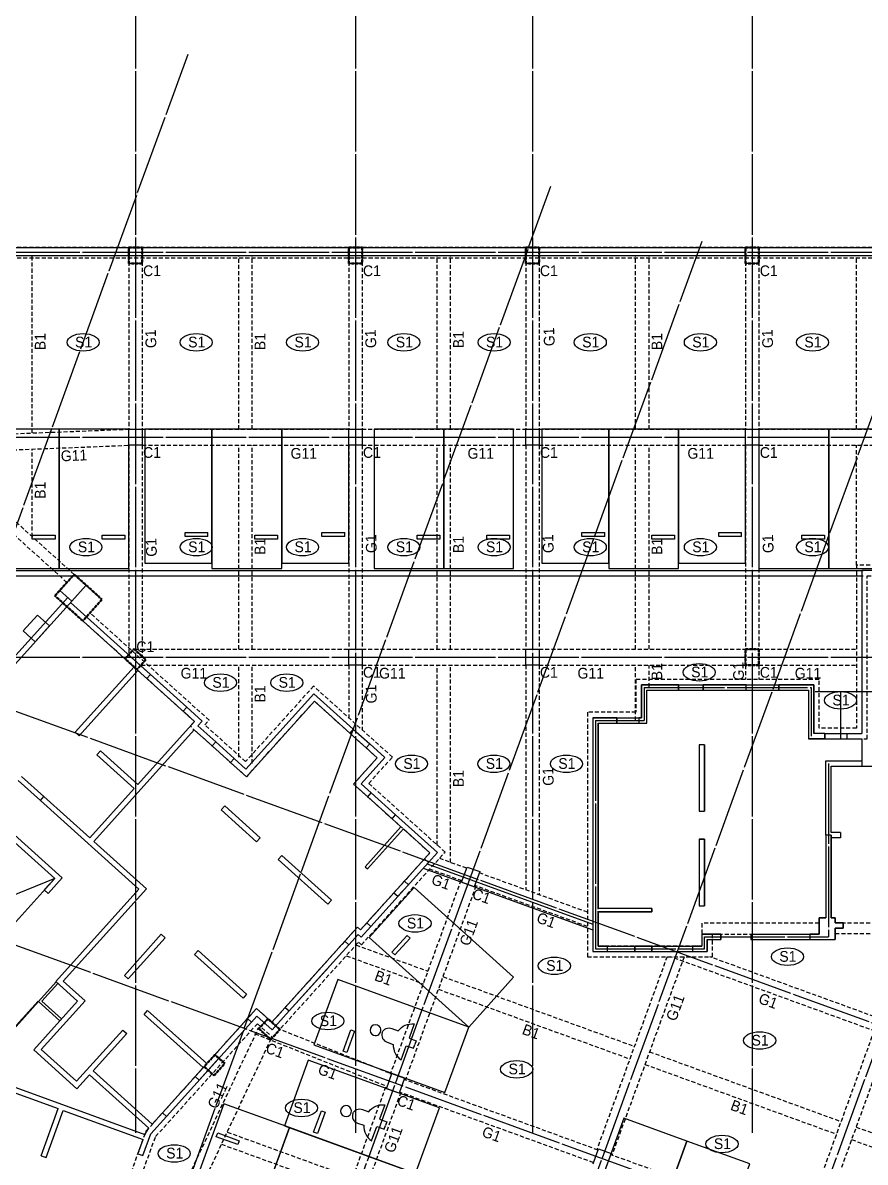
# Model space of a CAD drawing. Extents: x -1102843 to -854660, y -1929973 to -1754472.
# Drawn here: x -959504 to -928088, y -1846782 to -1804280 of the extents above; entities that cross this region are included whole.
import ezdxf
from ezdxf.enums import TextEntityAlignment as Align

# ---------------------------------------------------------------- set-up
doc = ezdxf.new("R2010")
doc.units = 0
doc.header["$LTSCALE"] = 100
doc.header["$MEASUREMENT"] = 0
for name, pattern in [('CEN', [62, 60, -1, 0, -1]), ('HID', [2.3, 1.5, -0.8]), ('HIDDEN', [0.375, 0.25, -0.125])]:
    doc.linetypes.add(name, pattern=pattern)
doc.layers.get('0').update_dxf_attribs({"linetype": 'CONTINUOUS'})
doc.layers.get('DEFPOINTS').update_dxf_attribs({"color": 114, "linetype": 'CONTINUOUS'})
for name, color, linetype in [('!!0-BEAM', 6, 'HID'), ('!!0-BEAM-N', 1, 'HIDDEN'), ('!!0-Cen', 174, 'CEN'), ('!!0-COLUMN', 41, 'CONTINUOUS'), ('!!0-COLUMN-N', 2, 'CONTINUOUS'), ('!!0-END', 253, 'CONTINUOUS'), ('!!0-GIRDER', 3, 'HID'), ('!!0-GIRDER-N', 3, 'CONTINUOUS'), ('!!0-OPEN', 1, 'CONTINUOUS'), ('!!0-WALL', 2, 'CONTINUOUS'), ('000_주차라인', 251, 'CONTINUOUS'), ('7DIM', 7, 'CONTINUOUS'), ('Dim', 7, 'CONTINUOUS')]:
    doc.layers.add(name, color=color, linetype=linetype)
doc.layers.add('!!0-비내력(경량_출력금지)', color=91, linetype='CONTINUOUS', plot=False)
doc.layers.add('!!0-비내력벽(조적_출력금지)', color=92, linetype='CONTINUOUS', plot=False)
doc.layers.add('!!0-하부골조', color=5, linetype='HIDDEN', lineweight=50)
doc.styles.add('굴림', font='Gulim.ttf')
doc.styles.add('나눔고딕', font='Dotum.ttf')
doc.styles.add('돋움', font='Dotum.ttf', dxfattribs={"width": 0.8})
doc.dimstyles.new('DIM1', dxfattribs={"dimscale": 300, "dimtxt": 3, "dimasz": 1, "dimexe": 2, "dimexo": 3, "dimgap": 1.1, "dimtad": 1, "dimdec": 0, "dimdsep": 46, "dimtxsty": '돋움', "dimblk": 'DIMDOT', "dimcen": 1.25, "dimclrd": 256, "dimclre": 7, "dimclrt": 20, "dimadec": 0, "dimazin": 0, "dimtfac": 1, "dimtdec": 0, "dimtix": 1, "dimtmove": 2, "dimatfit": 2, "dimfxl": 1, "dimtolj": 1, "dimarcsym": 0})

# ---------------------------------------------------------------- blocks, each defined once
blk = doc.blocks.new('DIMDOT')
at = {"layer": '7DIM'}
blk.add_line((-1.5, 0), (1.5, 0), dxfattribs=at)
for radius in [0.6, 0.28]:
    blk.add_circle((0, 0), radius, dxfattribs=at)
blk = doc.blocks.new('*D399')
at = {"layer": 'DEFPOINTS', "color": 0, "transparency": 16777216}
for p in [(-1024741, -1841397, 0), (-920247, -1879429, 0), (-924693, -1891645)]:
    blk.add_point(p, dxfattribs=at)
at = {"layer": 'Dim', "color": 7, "lineweight": -2, "transparency": 16777216}
for p, q in [((-1025356, -1843088), (-1029597, -1854740)), ((-920862, -1881121), (-925103, -1892773))]:
    blk.add_line(p, q, dxfattribs=at)
at = {"layer": 'Dim', "lineweight": -2, "transparency": 16777216}
blk.add_line((-1028623, -1853818), (-925257, -1891440), dxfattribs=at)
at = {"layer": 'Dim', "lineweight": -2, "transparency": 16777216, "xscale": 600, "yscale": 600, "zscale": 600}
for p, rotation in [((-1029187, -1853613), 160.0000000027339), ((-924693, -1891645), 340.0000000027339)]:
    blk.add_blockref('DIMDOT', p, dxfattribs=dict(at, rotation=rotation))
at = {"layer": 'Dim', "color": 3, "transparency": 16777216, "insert": (-976457, -1871303), "char_height": 1500, "attachment_point": 5, "rotation": 340, "style": '굴림'}
blk.add_mtext('\\A1;111200', dxfattribs=at)

msp = doc.modelspace()

# ---------------------------------------------------------------- linework, layer by layer
at = {"layer": '!!0-BEAM'}
for p, q in [((-959149.6, -1819581.6, 0), (-959149.6, -1812961, 0)), ((-951449.6, -1819439.6, 0), (-951449.6, -1812961, 0)), ((-950949.6, -1819439.6, 0), (-950949.6, -1812961, 0)), ((-944049.6, -1819439.6, 0), (-944049.6, -1812961, 0)), ((-943549.6, -1819439.6, 0), (-943549.6, -1812961, 0)), ((-936649.6, -1819439.6, 0), (-936649.6, -1812961, 0)), ((-936149.6, -1819439.6, 0), (-936149.6, -1812961, 0)), ((-928415.6, -1819439.6, 0), (-928415.6, -1813061, 0)), ((-959149.6, -1823452.8, 0), (-959149.6, -1820182, 0)), ((-951449.6, -1827639.6, 0), (-951449.6, -1820039.6, 0)), ((-950949.6, -1827639.6, 0), (-950949.6, -1820039.6, 0)), ((-944049.6, -1827639.6, 0), (-944049.6, -1820039.6, 0)), ((-943549.6, -1827639.6, 0), (-943549.6, -1820039.6, 0)), ((-936649.6, -1827639.6, 0), (-936649.6, -1820039.6, 0)), ((-936149.6, -1827639.6, 0), (-936149.6, -1820039.6, 0)), ((-928415.6, -1824511, 0), (-928415.6, -1820039.6, 0)), ((-951449.6, -1831668.4, 0), (-951449.6, -1828239.6, 0)), ((-950949.6, -1831904.1, 0), (-950949.6, -1828239.6, 0)), ((-944049.6, -1834949.7, 0), (-944049.6, -1828239.6, 0)), ((-943549.6, -1835600, 0), (-943549.6, -1828239.6, 0)), ((-936649.6, -1830303.7, 0), (-936649.6, -1828239.6, 0)), ((-936149.6, -1829061.3, 0), (-936149.6, -1828239.6, 0)), ((-947080.4, -1838678.6, 0), (-944399.5, -1839654.3, 0)), ((-947441.2, -1839079.3, 0), (-944570.5, -1840124.2, 0)), ((-943835.7, -1839859.5, 0), (-936694, -1842458.9, 0)), ((-944006.7, -1840329.4, 0), (-936865.1, -1842928.7, 0)), ((-936130.2, -1842664.1, 0), (-928988.6, -1845263.4, 0)), ((-936301.2, -1843133.9, 0), (-929159.6, -1845733.3, 0)), ((-951878.7, -1845658.9, 0), (-947204.3, -1847360.3, 0)), ((-928424.8, -1845468.7, 0), (-921283.1, -1848068, 0)), ((-952092.4, -1846113.3, 0), (-947375.3, -1847830.1, 0)), ((-928595.8, -1845938.5, 0), (-921454.1, -1848537.9, 0))]:
    msp.add_line(p, q, dxfattribs=at)
at = {"layer": '!!0-Cen', "ltscale": 0.5}
for p, q in [((-955299.6, -1796784.4, 0), (-955299.6, -1845684.4, 0)), ((-947099.6, -1796784.4, 0), (-947099.6, -1845684.4, 0)), ((-940499.6, -1796784.4, 0), (-940499.6, -1845684.4, 0)), ((-932299.6, -1796784.4, 0), (-932299.6, -1845684.4, 0)), ((-904640.1, -1850029, 0), (-1037616, -1801629.8, 0)), ((-973245.5, -1860139.4, 0), (-953339.9, -1805449.3, 0)), ((-907444.7, -1857734.5, 0), (-1040420.6, -1809335.2, 0)), ((-959713.9, -1865064.5, 0), (-939808.3, -1810374.4, 0)), ((-954075.7, -1867116.6, 0), (-934170.2, -1812426.5, 0)), ((-978974.9, -1812839.6, 0), (-898539, -1812839.6, 0)), ((-946370.3, -1869921.2, 0), (-926464.7, -1815231.1, 0)), ((-938664.8, -1872725.8, 0), (-918759.2, -1818035.6, 0)), ((-978974.9, -1819739.6, 0), (-898539, -1819739.6, 0)), ((-978974.9, -1827939.6, 0), (-898539, -1827939.6, 0)), ((-936335.6, -1829071, 0), (-930105.6, -1829071, 0)), ((-936335.6, -1829071, 0), (-936335.6, -1830301, 0)), ((-930105.6, -1829071, 0), (-930105.6, -1830891, 0)), ((-927255.6, -1829234.4), (-929955.6, -1829234.4)), ((-929005.6, -1829234.4, 0), (-929005.6, -1830994.4, 0)), ((-929005.6, -1829234.4, 0), (-929005.6, -1830994.4, 0)), ((-938145.6, -1830301, 0), (-938145.6, -1838821, 0)), ((-938145.6, -1830301, 0), (-936335.6, -1830301, 0)), ((-930015.6, -1830994.4, 0), (-929005.6, -1830994.4, 0)), ((-930015.6, -1830994.4, 0), (-929005.6, -1830994.4, 0)), ((-929455.6, -1831911, 0), (-929455.6, -1838371, 0)), ((-934085.6, -1838821, 0), (-934085.6, -1838371, 0)), ((-934085.6, -1838371, 0), (-929455.6, -1838371, 0)), ((-938145.6, -1838821, 0), (-934085.6, -1838821, 0))]:
    msp.add_line(p, q, dxfattribs=at)
at = {"layer": '!!0-COLUMN'}
for p, q in [((-955549.6, -1820039.6, 0), (-955549.6, -1819439.6, 0)), ((-955549.6, -1819439.6, 0), (-955049.6, -1819439.6, 0)), ((-955049.6, -1819439.6, 0), (-955049.6, -1820039.6, 0)), ((-947349.6, -1820039.6, 0), (-947349.6, -1819439.6, 0)), ((-947349.6, -1819439.6, 0), (-946849.6, -1819439.6, 0)), ((-946849.6, -1819439.6, 0), (-946849.6, -1820039.6, 0)), ((-940749.6, -1820039.6, 0), (-940749.6, -1819439.6, 0)), ((-940749.6, -1819439.6, 0), (-940249.6, -1819439.6, 0)), ((-940249.6, -1819439.6, 0), (-940249.6, -1820039.6, 0)), ((-932549.6, -1820039.6, 0), (-932549.6, -1819439.6, 0)), ((-932549.6, -1819439.6, 0), (-932049.6, -1819439.6, 0)), ((-932049.6, -1819439.6, 0), (-932049.6, -1820039.6, 0)), ((-955049.6, -1820039.6, 0), (-955549.6, -1820039.6, 0)), ((-946849.6, -1820039.6, 0), (-947349.6, -1820039.6, 0)), ((-940249.6, -1820039.6, 0), (-940749.6, -1820039.6, 0)), ((-932049.6, -1820039.6, 0), (-932549.6, -1820039.6, 0)), ((-957591.1, -1824856.1, 0), (-958126.4, -1825450.6, 0)), ((-958126.4, -1825450.6, 0), (-957591.1, -1824856.1, 0)), ((-957145.2, -1825257.6, 0), (-957591.1, -1824856.1, 0)), ((-957591.1, -1824856.1, 0), (-957145.2, -1825257.6, 0)), ((-957680.5, -1825852.1, 0), (-957145.2, -1825257.6, 0)), ((-957145.2, -1825257.6, 0), (-957680.5, -1825852.1, 0)), ((-958126.4, -1825450.6, 0), (-957680.5, -1825852.1, 0)), ((-957680.5, -1825852.1, 0), (-958126.4, -1825450.6, 0)), ((-959491.4, -1826966.6, 0), (-958956.1, -1826372.1, 0)), ((-958956.1, -1826372.1, 0), (-958510.2, -1826773.6, 0)), ((-959045.6, -1827368.1, 0), (-959491.4, -1826966.6, 0)), ((-958510.2, -1826773.6, 0), (-959045.6, -1827368.1, 0)), ((-947349.6, -1828239.6, 0), (-947349.6, -1827639.6, 0)), ((-947349.6, -1827639.6, 0), (-946849.6, -1827639.6, 0)), ((-946849.6, -1827639.6, 0), (-946849.6, -1828239.6, 0)), ((-940749.6, -1828239.6, 0), (-940749.6, -1827639.6, 0)), ((-940749.6, -1827639.6, 0), (-940249.6, -1827639.6, 0)), ((-940249.6, -1827639.6, 0), (-940249.6, -1828239.6, 0)), ((-946849.6, -1828239.6, 0), (-947349.6, -1828239.6, 0)), ((-940249.6, -1828239.6, 0), (-940749.6, -1828239.6, 0)), ((-943138.6, -1836336, 0), (-942933.3, -1835772.2, 0)), ((-942933.3, -1835772.2, 0), (-942463.5, -1835943.2, 0)), ((-942463.5, -1835943.2, 0), (-942668.7, -1836507, 0)), ((-942668.7, -1836507, 0), (-943138.6, -1836336, 0)), ((-929805.6, -1837671, 0), (-929555.6, -1837671, 0)), ((-929805.6, -1838271, 0), (-929805.6, -1837671, 0)), ((-929555.6, -1837671, 0), (-929805.6, -1837671, 0)), ((-929805.6, -1837671, 0), (-929805.6, -1838271, 0)), ((-929355.6, -1837671, 0), (-929205.6, -1837671, 0)), ((-929205.6, -1837671, 0), (-929355.6, -1837671, 0)), ((-929205.6, -1837671, 0), (-929205.6, -1837851, 0)), ((-929205.6, -1837851, 0), (-929205.6, -1837671, 0)), ((-929205.6, -1838051, 0), (-929205.6, -1838471, 0)), ((-929205.6, -1838471, 0), (-929205.6, -1838051, 0)), ((-945943.1, -1844041.5, 0), (-945737.9, -1843477.7, 0)), ((-945737.9, -1843477.7, 0), (-945268.1, -1843648.7, 0)), ((-945268.1, -1843648.7, 0), (-945473.3, -1844212.5, 0)), ((-945473.3, -1844212.5, 0), (-945943.1, -1844041.5, 0)), ((-938237.6, -1846846, 0), (-938032.4, -1846282.2, 0)), ((-938032.4, -1846282.2, 0), (-937562.6, -1846453.2, 0)), ((-937562.6, -1846453.2, 0), (-937767.8, -1847017.1, 0))]:
    msp.add_line(p, q, dxfattribs=at)
at = {"layer": '!!0-END', "elevation": 0}
msp.add_lwpolyline([(-960171.8, -1834522.1), (-958313.9, -1836194.9), (-961793.4, -1840059.2), (-963651.2, -1838386.4), (-960171.8, -1834522.1)], dxfattribs=at)
at = {"layer": '!!0-GIRDER'}
for p, q in [((-925755.6, -1812661, 0), (-973308, -1812661, 0)), ((-925755.6, -1813061, 0), (-973308, -1813061, 0)), ((-955549.6, -1812961, 0), (-955549.6, -1819439.6, 0)), ((-955049.6, -1812961, 0), (-955049.6, -1819439.6, 0)), ((-947349.6, -1812961, 0), (-947349.6, -1819439.6, 0)), ((-946849.6, -1812961, 0), (-946849.6, -1819439.6, 0)), ((-940749.6, -1812961, 0), (-940749.6, -1819439.6, 0)), ((-940249.6, -1812961, 0), (-940249.6, -1819439.6, 0)), ((-932549.6, -1812961, 0), (-932549.6, -1819439.6, 0)), ((-932049.6, -1812961, 0), (-932049.6, -1819439.6, 0)), ((-963268.7, -1819743.9, 0), (-955549.6, -1819439.6, 0)), ((-955049.6, -1819439.6, 0), (-947349.6, -1819439.6, 0)), ((-946849.6, -1819439.6, 0), (-940749.6, -1819439.6, 0)), ((-940249.6, -1819439.6, 0), (-932549.6, -1819439.6, 0)), ((-932049.6, -1819439.6, 0), (-925748.6, -1819439.6, 0)), ((-962629.8, -1820319.2, 0), (-955526, -1820039.2, 0)), ((-955549.6, -1820039.6, 0), (-955549.6, -1827849.4, 0)), ((-955049.6, -1820039.6, 0), (-955049.6, -1827911.5, 0)), ((-955049.6, -1820039.6, 0), (-947349.6, -1820039.6, 0)), ((-947349.6, -1820039.6, 0), (-947349.6, -1827639.6, 0)), ((-946849.6, -1820039.6, 0), (-946849.6, -1827639.6, 0)), ((-946849.6, -1820039.6, 0), (-940749.6, -1820039.6, 0)), ((-940749.6, -1820039.6, 0), (-940749.6, -1827639.6, 0)), ((-940249.6, -1820039.6, 0), (-940249.6, -1827639.6, 0)), ((-940249.6, -1820039.6, 0), (-932549.6, -1820039.6, 0)), ((-932549.6, -1820039.6, 0), (-932549.6, -1827639.6, 0)), ((-932049.6, -1820039.6, 0), (-932049.6, -1827639.6, 0)), ((-932049.6, -1820039.6, 0), (-925748.6, -1820039.6, 0)), ((-955351.5, -1827639.6, 0), (-947349.6, -1827639.6, 0)), ((-946849.6, -1827639.6, 0), (-940749.6, -1827639.6, 0)), ((-940249.6, -1827639.6, 0), (-932549.6, -1827639.6, 0)), ((-932049.6, -1827639.6, 0), (-928415.6, -1827639.6, 0)), ((-955093.7, -1828239.6, 0), (-947349.6, -1828239.6, 0)), ((-947349.6, -1828239.6, 0), (-947349.6, -1830303.7, 0)), ((-946849.6, -1828239.6, 0), (-946849.6, -1830658.9, 0)), ((-946849.6, -1828239.6, 0), (-940749.6, -1828239.6, 0)), ((-940749.6, -1828239.6, 0), (-940749.6, -1836620.2, 0)), ((-940249.6, -1828239.6, 0), (-940249.6, -1836802.2, 0)), ((-940249.6, -1828239.6, 0), (-932549.6, -1828239.6, 0)), ((-932549.6, -1828239.6, 0), (-932549.6, -1828771, 0)), ((-932049.6, -1828239.6, 0), (-932049.6, -1828771, 0)), ((-932049.6, -1828239.6, 0), (-928415.6, -1828239.6, 0)), ((-942950.1, -1835818.2, 0), (-943969.1, -1835447.3, 0)), ((-943121.1, -1836288, 0), (-944330, -1835848, 0)), ((-938445.6, -1837458.8, 0), (-942480.6, -1835990.2, 0)), ((-943168.1, -1836270.9, 0), (-945802, -1843507.5, 0)), ((-942604.3, -1836476.1, 0), (-945238.2, -1843712.8, 0)), ((-938445.6, -1837990.9, 0), (-942651.6, -1836460, 0)), ((-935479.2, -1839121, 0), (-938096.5, -1846312.1, 0)), ((-934840.7, -1839121, 0), (-937532.7, -1846517.3, 0)), ((-927710.5, -1841898.1, 0), (-935340.5, -1839121, 0)), ((-927539.5, -1841428.3, 0), (-933878.6, -1839121, 0)), ((-954173.8, -1849129, 0), (-950718.5, -1841782.4, 0)), ((-946004.9, -1843924.9, 0), (-950869.4, -1841989.9, 0)), ((-945820.1, -1843460.3, 0), (-949918.2, -1841830.2, 0)), ((-927757.1, -1841880.1, 0), (-930391, -1849116.7, 0)), ((-953630.8, -1849384.3, 0), (-950252.7, -1842201.8, 0)), ((-927193.3, -1842085.3, 0), (-929827.2, -1849321.9, 0)), ((-938049.5, -1846329.2, 0), (-945285.2, -1843695.7, 0)), ((-945973, -1843977.4, 0), (-948606.6, -1851213, 0)), ((-945409.2, -1844182.6, 0), (-948042.7, -1851418.2, 0)), ((-938220.5, -1846799.1, 0), (-945456.2, -1844165.5, 0)), ((-930344, -1849133.8, 0), (-937579.7, -1846500.2, 0))]:
    msp.add_line(p, q, dxfattribs=at)
at = {"layer": '!!0-GIRDER', "elevation": 0}
for points in [[(-957591.1, -1824856.1), (-962822.8, -1820145.4)], [(-957858.8, -1825153.4), (-963090.5, -1820442.7)], [(-924955.6, -1822891), (-924915.6, -1822891), (-924915.6, -1824511), (-928415.6, -1824511), (-928415.6, -1830591), (-929805.6, -1830591), (-929805.6, -1828771), (-936635.6, -1828771), (-936635.6, -1830001), (-938445.6, -1830001), (-938445.6, -1839121), (-933785.6, -1839121), (-933785.6, -1838271), (-929805.6, -1838271)], [(-929805.6, -1837871), (-934185.6, -1837871), (-934185.6, -1838721), (-938045.6, -1838721), (-938045.6, -1830401), (-936235.6, -1830401), (-936235.6, -1829171), (-930205.6, -1829171), (-930205.6, -1830991), (-928015.6, -1830991), (-928015.6, -1824911), (-924515.6, -1824911)], [(-956322.7, -1849522), (-954900.9, -1845615.5), (-950787.6, -1841047.3), (-950215.4, -1841562.5), (-947017, -1838010.3), (-946905.5, -1838110.7), (-944322.7, -1835242.1), (-947168.9, -1832679.4), (-946285.6, -1831698.4), (-948630.3, -1829587.3), (-951166.3, -1832403.8), (-953258.2, -1830520.2), (-953097.6, -1830341.9), (-957266.4, -1826587.8)], [(-955946.8, -1849658.8), (-954551.6, -1845825.4), (-950755.6, -1841614.4), (-950185.8, -1842127.5), (-946987.4, -1838575.2), (-946875.9, -1838675.6), (-943757.7, -1835212.5), (-946604, -1832649.8), (-945720.7, -1831668.8), (-948659.9, -1829022.4), (-951195.9, -1831838.9), (-952718.1, -1830468.3), (-952557.6, -1830289.9), (-956998.7, -1826290.5)], [(-929205.6, -1837851), (-923347.6, -1837851), (-917844.1, -1839854.2)], [(-929205.6, -1838251), (-923418.1, -1838251), (-917980.9, -1840230)]]:
    msp.add_lwpolyline(points, dxfattribs=at)
at = {"layer": '!!0-OPEN'}
msp.add_line((-958313.9, -1836194.9, 0), (-963651.2, -1838386.4, 0), dxfattribs=at)
at = {"layer": '!!0-WALL'}
for p, q in [((-973308, -1812661, 0), (-925755.6, -1812661, 0)), ((-973174.4, -1812961, 0), (-915805.6, -1812961, 0)), ((-924715.6, -1824711, 0), (-928215.6, -1824711, 0)), ((-928215.6, -1824711, 0), (-928215.6, -1830791, 0)), ((-955691.2, -1828006.6, 0), (-955557.4, -1827858, 0)), ((-955557.4, -1827858, 0), (-954739.9, -1828594, 0)), ((-957544.9, -1830737.8, 0), (-955356.8, -1828307.7, 0)), ((-955691.2, -1828006.6, 0), (-955356.8, -1828307.7, 0)), ((-957396.2, -1830871.6, 0), (-955208.2, -1828441.5, 0)), ((-955208.2, -1828441.5, 0), (-954873.7, -1828742.6, 0)), ((-954873.7, -1828742.6, 0), (-954739.9, -1828594, 0)), ((-936435.6, -1828971, 0), (-935045.6, -1828971, 0)), ((-936435.6, -1830201, 0), (-936435.6, -1828971, 0)), ((-935045.6, -1828971, 0), (-936435.6, -1828971, 0)), ((-936435.6, -1828971, 0), (-936435.6, -1830201, 0)), ((-936235.6, -1829171, 0), (-935045.6, -1829171, 0)), ((-936235.6, -1830401, 0), (-936235.6, -1829171, 0)), ((-936235.6, -1830401, 0), (-936235.6, -1829171, 0)), ((-936235.6, -1829171, 0), (-935045.6, -1829171, 0)), ((-935045.6, -1828971, 0), (-935045.6, -1829171, 0)), ((-935045.6, -1829171, 0), (-935045.6, -1828971, 0)), ((-935045.6, -1828971, 0), (-935045.6, -1828971, 0)), ((-934125.6, -1828971, 0), (-932525.6, -1828971, 0)), ((-934125.6, -1829171, 0), (-934125.6, -1828971, 0)), ((-932525.6, -1828971, 0), (-934125.6, -1828971, 0)), ((-934125.6, -1828971, 0), (-934125.6, -1829171, 0)), ((-934125.6, -1829171, 0), (-932525.6, -1829171, 0)), ((-934125.6, -1829171, 0), (-932525.6, -1829171, 0)), ((-932525.6, -1829171, 0), (-932525.6, -1828971, 0)), ((-932525.6, -1829171, 0), (-932525.6, -1828971, 0)), ((-932525.6, -1828971, 0), (-932525.6, -1828971, 0)), ((-931305.6, -1828971, 0), (-930005.6, -1828971, 0)), ((-931305.6, -1829171, 0), (-931305.6, -1828971, 0)), ((-930005.6, -1828971, 0), (-931305.6, -1828971, 0)), ((-931305.6, -1828971, 0), (-931305.6, -1829171, 0)), ((-931305.6, -1829171, 0), (-930205.6, -1829171, 0)), ((-931305.6, -1829171, 0), (-930205.6, -1829171, 0)), ((-930205.6, -1829171, 0), (-930205.6, -1830991, 0)), ((-930205.6, -1829171, 0), (-930205.6, -1830991, 0)), ((-930005.6, -1828971, 0), (-930005.6, -1830791, 0)), ((-930005.6, -1830791, 0), (-930005.6, -1828971, 0)), ((-930005.6, -1828971, 0), (-930005.6, -1828971, 0)), ((-951181.1, -1832121.4, 0), (-948645.1, -1829304.9, 0)), ((-951166.3, -1832403.8, 0), (-948630.3, -1829587.3, 0)), ((-948645.1, -1829304.9, 0), (-947177.4, -1830626.4, 0)), ((-948630.3, -1829587.3, 0), (-947311.2, -1830775, 0)), ((-953521.2, -1829960.5, 0), (-953387.4, -1829811.8, 0)), ((-953521.2, -1829960.5, 0), (-953097.6, -1830341.9, 0)), ((-953387.4, -1829811.8, 0), (-952815.2, -1830327.1, 0)), ((-955218.8, -1832697.6, 0), (-953097.6, -1830341.9, 0)), ((-952815.2, -1830327.1, 0), (-952975.8, -1830505.4, 0)), ((-952306.9, -1831107.6, 0), (-952975.8, -1830505.4, 0)), ((-938245.6, -1830201, 0), (-938245.6, -1838921, 0)), ((-938245.6, -1830201, 0), (-937355.6, -1830201, 0)), ((-937355.6, -1830201, 0), (-938245.6, -1830201, 0)), ((-938245.6, -1830201, 0), (-938245.6, -1838921, 0)), ((-938045.6, -1830401, 0), (-938045.6, -1837321, 0)), ((-938045.6, -1830401, 0), (-937355.6, -1830401, 0)), ((-938045.6, -1830401, 0), (-937355.6, -1830401, 0)), ((-938045.6, -1837321, 0), (-938045.6, -1830401, 0)), ((-938045.6, -1830401, 0), (-938045.6, -1830401, 0)), ((-937355.6, -1830201, 0), (-937355.6, -1830401, 0)), ((-937355.6, -1830401, 0), (-937355.6, -1830201, 0)), ((-936535.6, -1830201, 0), (-936535.6, -1830401, 0)), ((-936535.6, -1830201, 0), (-936435.6, -1830201, 0)), ((-936435.6, -1830201, 0), (-936535.6, -1830201, 0)), ((-936535.6, -1830201, 0), (-936535.6, -1830401, 0)), ((-936535.6, -1830401, 0), (-936235.6, -1830401, 0)), ((-936535.6, -1830401, 0), (-936235.6, -1830401, 0)), ((-957544.9, -1830737.8, 0), (-957396.2, -1830871.6, 0)), ((-953109.6, -1830654.1, 0), (-956856.7, -1834815.7, 0)), ((-952440.8, -1831256.3, 0), (-953109.6, -1830654.1, 0)), ((-947177.4, -1830626.4, 0), (-947311.2, -1830775, 0)), ((-929595.6, -1830791, 0), (-930005.6, -1830791, 0)), ((-929595.6, -1830791, 0), (-930005.6, -1830791, 0)), ((-929595.6, -1830791, 0), (-929595.6, -1830991, 0)), ((-929595.6, -1830991, 0), (-929595.6, -1830791, 0)), ((-928775.6, -1830791, 0), (-928215.6, -1830791, 0)), ((-928775.6, -1830791, 0), (-928775.6, -1830991, 0)), ((-952440.8, -1831256.3, 0), (-952306.9, -1831107.6, 0)), ((-946568, -1831175.1, 0), (-946701.8, -1831323.7, 0)), ((-946701.8, -1831323.7, 0), (-946285.6, -1831698.4, 0)), ((-946568, -1831175.1, 0), (-946003.2, -1831683.6, 0)), ((-934075.6, -1831211, 0), (-934275.6, -1831211, 0)), ((-934275.6, -1831211, 0), (-934275.6, -1833686, 0)), ((-934075.6, -1831211, 0), (-934275.6, -1831211, 0)), ((-934275.6, -1831211, 0), (-934275.6, -1833685.5, 0)), ((-934075.6, -1831211, 0), (-934075.6, -1833686, 0)), ((-934075.6, -1833685.5, 0), (-934075.6, -1831211, 0)), ((-934075.6, -1831211, 0), (-934075.6, -1831211, 0)), ((-929595.6, -1830991, 0), (-930205.6, -1830991, 0)), ((-930205.6, -1830991, 0), (-929595.6, -1830991, 0)), ((-928775.6, -1830991, 0), (-928215.6, -1830991, 0)), ((-928215.6, -1830991, 0), (-928215.6, -1832011, 0)), ((-956746, -1831591.6, 0), (-956612.2, -1831443, 0)), ((-956746, -1831591.6, 0), (-955352.6, -1832846.3, 0)), ((-956612.2, -1831443, 0), (-955218.8, -1832697.6, 0)), ((-951623.2, -1831723.2, 0), (-951757.1, -1831871.9, 0)), ((-951181.1, -1832121.4, 0), (-951623.2, -1831723.2, 0)), ((-947168.9, -1832679.4, 0), (-946285.6, -1831698.4, 0)), ((-946886.4, -1832664.6, 0), (-946003.2, -1831683.6, 0)), ((-951166.3, -1832403.8, 0), (-951757.1, -1831871.9, 0)), ((-928215.6, -1832011, 0), (-927015.6, -1832011, 0)), ((-958031.4, -1836180.1, 0), (-961494.5, -1833061.9, 0)), ((-957005.4, -1834681.8, 0), (-955352.6, -1832846.3, 0)), ((-947168.9, -1832679.4, 0), (-946641.3, -1833154.5, 0)), ((-946886.4, -1832664.6, 0), (-946507.4, -1833005.8, 0)), ((-946641.3, -1833154.5, 0), (-946507.4, -1833005.8, 0)), ((-958848.4, -1833291.5, 0), (-958714.6, -1833142.8, 0)), ((-955177.3, -1836597, 0), (-958848.4, -1833291.5, 0)), ((-957005.4, -1834681.8, 0), (-958714.6, -1833142.8, 0)), ((-951973, -1833494.1, 0), (-952106.8, -1833642.7, 0)), ((-951973, -1833494.1, 0), (-950657.6, -1834678.4, 0)), ((-952106.8, -1833642.7, 0), (-950791.4, -1834827.1, 0)), ((-945734.6, -1833970.8, 0), (-945600.8, -1833822.2, 0)), ((-945600.8, -1833822.2, 0), (-944040.2, -1835227.3, 0)), ((-934275.6, -1833685.5, 0), (-934075.6, -1833685.5, 0)), ((-934275.6, -1833685.5, 0), (-934075.6, -1833685.5, 0)), ((-946738.5, -1835758.2, 0), (-945400.2, -1834271.9, 0)), ((-946649.3, -1835838.5, 0), (-945311, -1834352.2, 0)), ((-945734.6, -1833970.8, 0), (-945400.2, -1834271.9, 0)), ((-945311, -1834352.2, 0), (-944322.7, -1835242.1, 0)), ((-958313.9, -1836194.9, 0), (-960171.8, -1834522.1, 0)), ((-950657.6, -1834678.4, 0), (-950791.4, -1834827.1, 0)), ((-934275.6, -1834736, 0), (-934275.6, -1837221, 0)), ((-934275.6, -1834736, 0), (-934075.6, -1834736, 0)), ((-934075.6, -1834736, 0), (-934275.6, -1834736, 0)), ((-934275.6, -1834736, 0), (-934275.6, -1837221, 0)), ((-934075.6, -1834736, 0), (-934075.6, -1837221, 0)), ((-934075.6, -1837221, 0), (-934075.6, -1834736, 0)), ((-934075.6, -1834736, 0), (-934075.6, -1834736, 0)), ((-929555.6, -1834581, 0), (-929555.6, -1837671, 0)), ((-929355.6, -1834581, 0), (-929555.6, -1834581, 0)), ((-929355.6, -1834581, 0), (-929555.6, -1834581, 0)), ((-929555.6, -1834581, 0), (-929555.6, -1837671, 0)), ((-929355.6, -1834581, 0), (-929355.6, -1837671, 0)), ((-929355.6, -1837671, 0), (-929355.6, -1834581, 0)), ((-954894.8, -1836582.2, 0), (-956856.7, -1834815.7, 0)), ((-949843.9, -1835343.9, 0), (-949977.7, -1835492.5, 0)), ((-949977.7, -1835492.5, 0), (-948131, -1837155.3, 0)), ((-949843.9, -1835343.9, 0), (-947997.1, -1837006.6, 0)), ((-944322.7, -1835242.1, 0), (-944523.4, -1835465.1, 0)), ((-944374.8, -1835598.9, 0), (-944523.4, -1835465.1, 0)), ((-944374.8, -1835598.9, 0), (-944040.2, -1835227.3, 0)), ((-946738.5, -1835758.2, 0), (-946649.3, -1835838.5, 0)), ((-958702, -1836625.9, 0), (-958313.9, -1836194.9, 0)), ((-958553.4, -1836759.7, 0), (-958031.4, -1836180.1, 0)), ((-945272.8, -1836297.4, 0), (-945660.9, -1836728.4, 0)), ((-945124.2, -1836431.2, 0), (-945512.3, -1836862.3, 0)), ((-945124.2, -1836431.2, 0), (-945272.8, -1836297.4, 0)), ((-958553.4, -1836759.7, 0), (-958702, -1836625.9, 0)), ((-955177.3, -1836597, 0), (-958275.4, -1840037.7, 0)), ((-954894.8, -1836582.2, 0), (-957992.9, -1840022.9, 0)), ((-945660.9, -1836728.4, 0), (-945512.3, -1836862.3, 0)), ((-948131, -1837155.3, 0), (-947997.1, -1837006.6, 0)), ((-936045.6, -1837321, 0), (-938045.6, -1837321, 0)), ((-936045.6, -1837321, 0), (-938045.6, -1837321, 0)), ((-936045.6, -1837321, 0), (-936045.6, -1837441, 0)), ((-936045.6, -1837441, 0), (-936045.6, -1837321, 0)), ((-934275.6, -1837221, 0), (-934075.6, -1837221, 0)), ((-934275.6, -1837221, 0), (-934075.6, -1837221, 0)), ((-936045.6, -1837441, 0), (-938045.6, -1837441, 0)), ((-938045.6, -1837441, 0), (-938045.6, -1838721, 0)), ((-938045.6, -1838721, 0), (-938045.6, -1837441, 0)), ((-938045.6, -1837441, 0), (-936045.6, -1837441, 0)), ((-947017, -1838010.3, 0), (-947492.1, -1838537.9, 0)), ((-947017, -1838010.3, 0), (-946905.5, -1838110.7, 0)), ((-946678, -1837858, 0), (-946905.5, -1838110.7, 0)), ((-946529.4, -1837991.8, 0), (-946890.7, -1838393.1, 0)), ((-946678, -1837858, 0), (-946529.4, -1837991.8, 0)), ((-929205.6, -1837851, 0), (-928905.6, -1837851, 0)), ((-928905.6, -1837851, 0), (-929205.6, -1837851, 0)), ((-928905.6, -1838051, 0), (-929205.6, -1838051, 0)), ((-929205.6, -1838051, 0), (-928905.6, -1838051, 0)), ((-928905.6, -1837851, 0), (-928905.6, -1838051, 0)), ((-928905.6, -1838051, 0), (-928905.6, -1837851, 0)), ((-928905.6, -1837851, 0), (-928905.6, -1837851, 0)), ((-954338.5, -1838280.7, 0), (-955716.9, -1839811.6, 0)), ((-954189.8, -1838414.5, 0), (-955568.3, -1839945.4, 0)), ((-954338.5, -1838280.7, 0), (-954189.8, -1838414.5, 0)), ((-947492.1, -1838537.9, 0), (-947343.4, -1838671.8, 0)), ((-947002.2, -1838292.8, 0), (-947343.4, -1838671.8, 0)), ((-947002.2, -1838292.8, 0), (-946890.7, -1838393.1, 0)), ((-934185.6, -1838271, 0), (-933475.6, -1838271, 0)), ((-934185.6, -1838271, 0), (-934185.6, -1838721, 0)), ((-933475.6, -1838271, 0), (-934185.6, -1838271, 0)), ((-934185.6, -1838271, 0), (-934185.6, -1838721, 0)), ((-933985.6, -1838471, 0), (-933475.6, -1838471, 0)), ((-933985.6, -1838471, 0), (-933985.6, -1838921, 0)), ((-933985.6, -1838471, 0), (-933475.6, -1838471, 0)), ((-933985.6, -1838921, 0), (-933985.6, -1838471, 0)), ((-933985.6, -1838471, 0), (-933985.6, -1838471, 0)), ((-933475.6, -1838271, 0), (-933475.6, -1838471, 0)), ((-933475.6, -1838471, 0), (-933475.6, -1838271, 0)), ((-930155.6, -1838271, 0), (-929805.6, -1838271, 0)), ((-930155.6, -1838271, 0), (-930155.6, -1838471, 0)), ((-929805.6, -1838271, 0), (-930155.6, -1838271, 0)), ((-930155.6, -1838271, 0), (-930155.6, -1838471, 0)), ((-930155.6, -1838471, 0), (-929205.6, -1838471, 0)), ((-930155.6, -1838471, 0), (-929205.6, -1838471, 0)), ((-953102.5, -1839030.2, 0), (-952968.7, -1838881.6, 0)), ((-953102.5, -1839030.2, 0), (-951289.3, -1840662.9, 0)), ((-952968.7, -1838881.6, 0), (-951155.4, -1840514.3, 0)), ((-938245.6, -1838921, 0), (-937695.6, -1838921, 0)), ((-938245.6, -1838921, 0), (-937695.6, -1838921, 0)), ((-938045.6, -1838721, 0), (-937695.6, -1838721, 0)), ((-937695.6, -1838721, 0), (-938045.6, -1838721, 0)), ((-937695.6, -1838921, 0), (-937695.6, -1838721, 0)), ((-937695.6, -1838921, 0), (-937695.6, -1838721, 0)), ((-936675.6, -1838721, 0), (-936045.6, -1838721, 0)), ((-936675.6, -1838921, 0), (-936675.6, -1838721, 0)), ((-936045.6, -1838721, 0), (-936675.6, -1838721, 0)), ((-936675.6, -1838721, 0), (-936675.6, -1838921, 0)), ((-936675.6, -1838921, 0), (-936045.6, -1838921, 0)), ((-936675.6, -1838921, 0), (-936045.6, -1838921, 0)), ((-936045.6, -1838721, 0), (-936045.6, -1838921, 0)), ((-936045.6, -1838921, 0), (-936045.6, -1838721, 0)), ((-936045.6, -1838721, 0), (-936045.6, -1838721, 0)), ((-934525.6, -1838721, 0), (-934185.6, -1838721, 0)), ((-934525.6, -1838721, 0), (-934525.6, -1838921, 0)), ((-934185.6, -1838721, 0), (-934525.6, -1838721, 0)), ((-934525.6, -1838721, 0), (-934525.6, -1838921, 0)), ((-934525.6, -1838921, 0), (-933985.6, -1838921, 0)), ((-934525.6, -1838921, 0), (-933985.6, -1838921, 0)), ((-955716.9, -1839811.6, 0), (-955568.3, -1839945.4, 0)), ((-958275.4, -1840037.7, 0), (-957457.9, -1840773.8, 0)), ((-957992.9, -1840022.9, 0), (-957175.4, -1840759, 0)), ((-951155.4, -1840514.3, 0), (-951289.3, -1840662.9, 0)), ((-959097.3, -1842594.5, 0), (-957457.9, -1840773.8, 0)), ((-958814.8, -1842579.7, 0), (-957175.4, -1840759, 0)), ((-954982.1, -1841267.1, 0), (-954848.3, -1841118.5, 0)), ((-954848.3, -1841118.5, 0), (-952641.1, -1843105.8, 0)), ((-950787.6, -1841047.3, 0), (-951122.2, -1841418.9, 0)), ((-950787.6, -1841047.3, 0), (-950215.4, -1841562.5, 0)), ((-949713.6, -1841005.2, 0), (-950215.4, -1841562.5, 0)), ((-949564.9, -1841139, 0), (-950200.6, -1841845, 0)), ((-949713.6, -1841005.2, 0), (-949564.9, -1841139, 0)), ((-954982.1, -1841267.1, 0), (-952775, -1843254.4, 0)), ((-951122.2, -1841418.9, 0), (-950973.6, -1841552.7, 0)), ((-950973.6, -1841552.7, 0), (-950772.8, -1841329.8, 0)), ((-950772.8, -1841329.8, 0), (-950200.6, -1841845, 0)), ((-955776.4, -1841850.4, 0), (-957499.4, -1843764, 0)), ((-955627.8, -1841984.3, 0), (-956882.4, -1843377.7, 0)), ((-955776.4, -1841850.4, 0), (-955627.8, -1841984.3, 0)), ((-959097.3, -1842594.5, 0), (-957484.6, -1844046.5, 0)), ((-958814.8, -1842579.7, 0), (-957499.4, -1843764, 0)), ((-952340, -1842771.4, 0), (-952641.1, -1843105.8, 0)), ((-952340, -1842771.4, 0), (-952191.4, -1842905.2, 0)), ((-953076.1, -1843588.9, 0), (-952775, -1843254.4, 0)), ((-952927.4, -1843722.7, 0), (-952492.5, -1843239.6, 0)), ((-952191.4, -1842905.2, 0), (-952492.5, -1843239.6, 0)), ((-952492.5, -1843239.6, 0), (-952492.5, -1843239.6, 0)), ((-960623.5, -1843678.6, 0), (-954947.8, -1845744.4, 0)), ((-957016.2, -1843526.3, 0), (-957484.6, -1844046.5, 0)), ((-957016.2, -1843526.3, 0), (-954809.1, -1845513.6, 0)), ((-956882.4, -1843377.7, 0), (-954675.3, -1845365, 0)), ((-953076.1, -1843588.9, 0), (-952927.4, -1843722.7, 0)), ((-960504, -1843934.9, 0), (-958183, -1844779.7, 0)), ((-958824.2, -1846541.7, 0), (-958183, -1844779.7, 0)), ((-958636.3, -1846610.1, 0), (-957995, -1844848.1, 0)), ((-957995, -1844848.1, 0), (-955016.2, -1845932.3, 0)), ((-954293.9, -1844941.4, 0), (-954675.3, -1845365, 0)), ((-954293.9, -1844941.4, 0), (-954145.2, -1845075.2, 0)), ((-954145.2, -1845075.2, 0), (-954726.2, -1845720.5, 0)), ((-955023.2, -1846536.4, 0), (-954726.2, -1845720.5, 0)), ((-954947.8, -1845744.4, 0), (-954809.1, -1845513.6, 0)), ((-955211.1, -1846468, 0), (-955016.2, -1845932.3, 0)), ((-958824.2, -1846541.7, 0), (-958636.3, -1846610.1, 0)), ((-955211.1, -1846468, 0), (-955023.2, -1846536.4, 0))]:
    msp.add_line(p, q, dxfattribs=at)
at = {"layer": '!!0-WALL', "elevation": 0}
for points in [[(-955549.6, -1812661), (-955049.6, -1812661), (-955049.6, -1813261), (-955549.6, -1813261)], [(-947349.6, -1812661), (-946849.6, -1812661), (-946849.6, -1813261), (-947349.6, -1813261)], [(-940749.6, -1812661), (-940249.6, -1812661), (-940249.6, -1813261), (-940749.6, -1813261)], [(-932549.6, -1812661), (-932049.6, -1812661), (-932049.6, -1813261), (-932549.6, -1813261)], [(-955691.2, -1828006.6), (-955356.6, -1827635), (-954910.8, -1828036.5), (-955245.3, -1828408.1)], [(-932549.6, -1827639.6), (-932049.6, -1827639.6), (-932049.6, -1828239.6), (-932549.6, -1828239.6)]]:
    msp.add_lwpolyline(points, close=True, dxfattribs=at)
for points in [[(-957266.7, -1826588), (-958307.1, -1825651.3), (-957591.1, -1824856.1), (-956550.7, -1825792.9), (-957266.7, -1826588)], [(-950698.6, -1841800.3), (-950252.7, -1842201.8), (-949918.2, -1841830.2), (-950364, -1841428.7), (-950698.6, -1841800.3)], [(-952340, -1842771.4), (-952741.5, -1843217.3), (-952369.9, -1843551.9), (-951968.4, -1843106), (-952340, -1842771.4)]]:
    msp.add_lwpolyline(points, dxfattribs=at)
at = {"layer": '!!0-비내력(경량_출력금지)', "elevation": 0}
for points in [[(-960623.5, -1843678.6), (-959992.5, -1841944.8), (-958934.4, -1840769.7)], [(-960595.3, -1843688.9), (-959966.3, -1841960.5), (-958912.2, -1840789.8)]]:
    msp.add_lwpolyline(points, dxfattribs=at)
at = {"layer": '!!0-비내력벽(조적_출력금지)'}
for p, q in [((-963022.8, -1824909.9, 0), (-928159.6, -1824909.9, 0)), ((-962822.8, -1824709.9, 0), (-928159.6, -1824709.9, 0)), ((-957829.2, -1825718.3, 0), (-963416.4, -1831923.5, 0)), ((-957680.5, -1825852.1, 0), (-963267.8, -1832057.4, 0)), ((-953097.6, -1830341.9, 0), (-957861.2, -1826052.7, 0)), ((-953387.4, -1829811.8, 0), (-957727.4, -1825904.1, 0)), ((-935045.6, -1828971, 0), (-934125.6, -1828971, 0)), ((-935045.6, -1829171, 0), (-934125.6, -1829171, 0)), ((-932525.6, -1828971, 0), (-931305.6, -1828971, 0)), ((-932525.6, -1829171, 0), (-931305.6, -1829171, 0)), ((-937355.6, -1830201, 0), (-936535.6, -1830201, 0)), ((-937355.6, -1830401, 0), (-936535.6, -1830401, 0)), ((-946699.6, -1831325.7, 0), (-947311.2, -1830775, 0)), ((-946699.6, -1831325.7, 0), (-947311.2, -1830775, 0)), ((-947180.9, -1830630.3, 0), (-946568, -1831175.1, 0)), ((-947180.9, -1830630.3, 0), (-946568, -1831175.1, 0)), ((-929595.6, -1830791, 0), (-928775.6, -1830791, 0)), ((-951757.1, -1831871.9, 0), (-952440.8, -1831256.3, 0)), ((-951757.1, -1831871.9, 0), (-952440.8, -1831256.3, 0)), ((-952306.9, -1831107.6, 0), (-951623.2, -1831723.2, 0)), ((-952306.9, -1831107.6, 0), (-951623.2, -1831723.2, 0)), ((-929595.6, -1830991, 0), (-928775.6, -1830991, 0)), ((-929555.6, -1834581, 0), (-929555.6, -1831811, 0)), ((-929555.6, -1831811, 0), (-928215.6, -1831811, 0)), ((-929355.6, -1834481, 0), (-929355.6, -1832011, 0)), ((-929355.6, -1832011, 0), (-928215.6, -1832011, 0)), ((-959680.7, -1832542, 0), (-958848.4, -1833291.5, 0)), ((-958714.6, -1833142.8, 0), (-959546.9, -1832393.4, 0)), ((-946507.4, -1833005.8, 0), (-945600.8, -1833822.2, 0)), ((-946641.3, -1833154.5, 0), (-945734.6, -1833970.8, 0)), ((-929005.6, -1834481, 0), (-929355.6, -1834481, 0)), ((-929005.6, -1834681, 0), (-929355.6, -1834681, 0)), ((-929005.6, -1834481, 0), (-929005.6, -1834681, 0)), ((-944523.4, -1835465.1, 0), (-946678, -1837858, 0)), ((-944523.4, -1835465.1, 0), (-946678, -1837858, 0)), ((-944374.8, -1835598.9, 0), (-946529.4, -1837991.8, 0)), ((-944374.8, -1835598.9, 0), (-946529.4, -1837991.8, 0)), ((-944569.5, -1835815.2, 0), (-938245.6, -1838116.9, 0)), ((-944425.2, -1835654.9, 0), (-938245.6, -1837904, 0)), ((-949713.6, -1841005.2, 0), (-947492.1, -1838537.9, 0)), ((-932355.6, -1838271, 0), (-930155.6, -1838271, 0)), ((-932355.6, -1838271, 0), (-932355.6, -1838471, 0)), ((-932355.6, -1838471, 0), (-930155.6, -1838471, 0)), ((-949564.9, -1841139, 0), (-947343.4, -1838671.8, 0)), ((-937695.6, -1838721, 0), (-934525.6, -1838721, 0)), ((-937695.6, -1838721, 0), (-934525.6, -1838721, 0)), ((-937695.6, -1838721, 0), (-936675.6, -1838721, 0)), ((-937695.6, -1838921, 0), (-934525.6, -1838921, 0)), ((-937695.6, -1838921, 0), (-934525.6, -1838921, 0)), ((-937695.6, -1838921, 0), (-936675.6, -1838921, 0)), ((-936045.6, -1838721, 0), (-934525.6, -1838721, 0)), ((-936045.6, -1838921, 0), (-934525.6, -1838921, 0)), ((-949713.6, -1841005.2, 0), (-948241.5, -1839370.3, 0)), ((-949564.9, -1841139, 0), (-948092.8, -1839504.1, 0)), ((-958260.5, -1840051.1, 0), (-958919.6, -1840783.1, 0)), ((-958193.6, -1840111.3, 0), (-958792.5, -1840776.5, 0)), ((-958919.6, -1840783.1, 0), (-958117, -1841505.8, 0)), ((-958792.5, -1840776.5, 0), (-958056.8, -1841438.9, 0)), ((-954293.9, -1844941.4, 0), (-951122.2, -1841418.9, 0)), ((-954293.9, -1844941.4, 0), (-951122.2, -1841418.9, 0)), ((-954145.2, -1845075.2, 0), (-950973.6, -1841552.7, 0)), ((-954145.2, -1845075.2, 0), (-950973.6, -1841552.7, 0))]:
    msp.add_line(p, q, dxfattribs=at)
at = {"layer": '!!0-하부골조', "ltscale": 4, "elevation": 0}
for points in [[(-955549.6, -1812661), (-955049.6, -1812661), (-955049.6, -1813261), (-955549.6, -1813261)], [(-947349.6, -1812661), (-946849.6, -1812661), (-946849.6, -1813261), (-947349.6, -1813261)], [(-940749.6, -1812661), (-940249.6, -1812661), (-940249.6, -1813261), (-940749.6, -1813261)], [(-932549.6, -1812661), (-932049.6, -1812661), (-932049.6, -1813261), (-932549.6, -1813261)], [(-955691.2, -1828006.6), (-955356.6, -1827635), (-954910.8, -1828036.5), (-955245.3, -1828408.1)], [(-932549.6, -1827639.6), (-932049.6, -1827639.6), (-932049.6, -1828239.6), (-932549.6, -1828239.6)]]:
    msp.add_lwpolyline(points, close=True, dxfattribs=at)
for points in [[(-957266.7, -1826588), (-958307.1, -1825651.3), (-957591.1, -1824856.1), (-956550.7, -1825792.9), (-957266.7, -1826588)], [(-950698.6, -1841800.3), (-950252.7, -1842201.8), (-949918.2, -1841830.2), (-950364, -1841428.7), (-950698.6, -1841800.3)], [(-952340, -1842771.4), (-952741.5, -1843217.3), (-952369.9, -1843551.9), (-951968.4, -1843106), (-952340, -1842771.4)]]:
    msp.add_lwpolyline(points, dxfattribs=at)
for centre in [(-957253, -1816200.3, 0), (-953035, -1816200.3, 0), (-949070, -1816200.3, 0), (-945292, -1816200.3, 0), (-941928.8, -1816200.3, 0), (-938340, -1816200.3, 0), (-934235, -1816200.3, 0), (-930054, -1816200.3, 0), (-957149.5, -1823841.1, 0), (-953035, -1823839.6, 0), (-949070, -1823839.6, 0), (-945292, -1823839.6, 0), (-941928.8, -1823839.6, 0), (-938340, -1823839.6, 0), (-934235, -1823839.6, 0), (-930054, -1823839.6, 0), (-934276.5, -1828507.5, 0), (-952131.5, -1828896, 0), (-949661.5, -1828894.5, 0), (-929006.2, -1829554.5, 0), (-945009.5, -1831921.3, 0), (-941937.5, -1831921.3, 0), (-939231.5, -1831921.3, 0), (-944878, -1837875), (-930988, -1839117), (-939681.5, -1839456.3, 0), (-948125.6, -1841516.2, 0), (-932024.8, -1842243.1, 0), (-941086, -1843315.3, 0), (-949109.9, -1844758.2, 0), (-933429.3, -1846102.1, 0), (-953855.5, -1846454.9)]:
    msp.add_ellipse(centre, major_axis=(598, 0), ratio=0.5467853)
at = {"layer": '000_주차라인', "linetype": 'Continuous'}
for p, q in [((-953449.6, -1823439.6, 0), (-953449.6, -1823289.6, 0)), ((-953449.6, -1823289.6, 0), (-952599.6, -1823289.6, 0)), ((-952599.6, -1823439.6, 0), (-952599.6, -1823289.6, 0)), ((-948349.6, -1823439.6, 0), (-948349.6, -1823289.6, 0)), ((-948349.6, -1823289.6, 0), (-947499.6, -1823289.6, 0)), ((-947499.6, -1823439.6, 0), (-947499.6, -1823289.6, 0)), ((-938649.6, -1823439.6, 0), (-938649.6, -1823289.6, 0)), ((-938649.6, -1823289.6, 0), (-937799.6, -1823289.6, 0)), ((-937799.6, -1823439.6, 0), (-937799.6, -1823289.6, 0)), ((-933549.6, -1823439.6, 0), (-933549.6, -1823289.6, 0)), ((-933549.6, -1823289.6, 0), (-932699.6, -1823289.6, 0)), ((-932699.6, -1823439.6, 0), (-932699.6, -1823289.6, 0)), ((-952599.6, -1823439.6, 0), (-953449.6, -1823439.6, 0)), ((-947499.6, -1823439.6, 0), (-948349.6, -1823439.6, 0)), ((-937799.6, -1823439.6, 0), (-938649.6, -1823439.6, 0)), ((-932699.6, -1823439.6, 0), (-933549.6, -1823439.6, 0)), ((-945742.9, -1838951.9, 0), (-945174.1, -1838320.3, 0)), ((-945062.6, -1838420.6, 0), (-945631.4, -1839052.3, 0)), ((-945174.1, -1838320.3, 0), (-945062.6, -1838420.6, 0)), ((-945742.9, -1838951.9, 0), (-945631.4, -1839052.3, 0))]:
    msp.add_line(p, q, dxfattribs=at)
at = {"layer": '000_주차라인'}
for p, q in [((-945735.8, -1841794.4, 0), (-945503.4, -1841878.9, 0)), ((-944907.4, -1841623.8, 0), (-945099.8, -1842152.3, 0)), ((-945920.1, -1842300.8, 0), (-945687.8, -1842385.4, 0)), ((-945395.2, -1842963.9, 0), (-945202.8, -1842435.4, 0)), ((-945202.8, -1842435.4, 0), (-944931.9, -1842534, 0)), ((-945099.8, -1842152.3, 0), (-944828.9, -1842250.9, 0)), ((-944931.9, -1842534, 0), (-944880.4, -1842392.5, 0)), ((-944828.9, -1842250.9, 0), (-944880.4, -1842392.5, 0)), ((-946834.9, -1844814.2, 0), (-946602.6, -1844898.7, 0)), ((-946006.5, -1844643.6, 0), (-946198.9, -1845172.1, 0)), ((-947019.3, -1845320.6, 0), (-946786.9, -1845405.2, 0)), ((-946198.9, -1845172.1, 0), (-945928, -1845270.7, 0)), ((-946031, -1845553.8, 0), (-945979.5, -1845412.3, 0)), ((-945928, -1845270.7, 0), (-945979.5, -1845412.3, 0)), ((-946494.3, -1845983.7, 0), (-946301.9, -1845455.2, 0)), ((-946301.9, -1845455.2, 0), (-946031, -1845553.8, 0))]:
    msp.add_line(p, q, dxfattribs=at)
at = {"layer": '000_주차라인', "elevation": 0}
for points in [[(-958149.6, -1824639.6), (-958149.6, -1819439.6), (-960749.6, -1819439.6), (-960749.6, -1824639.6)], [(-955549.6, -1824639.6), (-955549.6, -1819439.6), (-958149.6, -1819439.6), (-958149.6, -1824639.6)], [(-949849.6, -1824639.6), (-949849.6, -1819439.6), (-952449.6, -1819439.6), (-952449.6, -1824639.6)], [(-943799.6, -1824639.6), (-943799.6, -1819439.6), (-946399.6, -1819439.6), (-946399.6, -1824639.6)], [(-941199.6, -1824639.6), (-941199.6, -1819439.6), (-943799.6, -1819439.6), (-943799.6, -1824639.6)], [(-935049.6, -1824639.6), (-935049.6, -1819439.6), (-937649.6, -1819439.6), (-937649.6, -1824639.6)], [(-929449.6, -1824639.6), (-929449.6, -1819439.6), (-932049.6, -1819439.6), (-932049.6, -1824639.6)], [(-926849.6, -1824639.6), (-926849.6, -1819439.6), (-929449.6, -1819439.6), (-929449.6, -1824639.6)], [(-959149.6, -1823389.6), (-958299.6, -1823389.6), (-958299.6, -1823539.6), (-959149.6, -1823539.6)], [(-956549.6, -1823389.6), (-955699.6, -1823389.6), (-955699.6, -1823539.6), (-956549.6, -1823539.6)], [(-950849.6, -1823389.6), (-949999.6, -1823389.6), (-949999.6, -1823539.6), (-950849.6, -1823539.6)], [(-944799.6, -1823389.6), (-943949.6, -1823389.6), (-943949.6, -1823539.6), (-944799.6, -1823539.6)], [(-942199.6, -1823389.6), (-941349.6, -1823389.6), (-941349.6, -1823539.6), (-942199.6, -1823539.6)], [(-936049.6, -1823389.6), (-935199.6, -1823389.6), (-935199.6, -1823539.6), (-936049.6, -1823539.6)], [(-930449.6, -1823389.6), (-929599.6, -1823389.6), (-929599.6, -1823539.6), (-930449.6, -1823539.6)], [(-948646.3, -1842404.6), (-943759.9, -1844183.1), (-942870.6, -1841739.9), (-947757, -1839961.4)], [(-947129.7, -1841892.5), (-947420.4, -1842691.2), (-947561.3, -1842639.9), (-947270.6, -1841841.1)], [(-949745.4, -1845424.4), (-944859, -1847202.9), (-943969.8, -1844759.7), (-948856.2, -1842981.2)], [(-952000.7, -1844603.6), (-953779.2, -1849490), (-951336, -1850379.2), (-949557.5, -1845492.8)], [(-948228.8, -1844912.2), (-948519.5, -1845711), (-948660.5, -1845659.7), (-948369.7, -1844860.9)], [(-951488.5, -1846120.2), (-952287.3, -1845829.5), (-952235.9, -1845688.5), (-951437.2, -1845979.3)], [(-950412.5, -1847842.1), (-945714.1, -1849552.2), (-944859, -1847202.9), (-949557.5, -1845492.8)]]:
    msp.add_lwpolyline(points, close=True, dxfattribs=at)
at = {"layer": '000_주차라인', "linetype": 'Continuous', "elevation": 0}
for points in [[(-952449.6, -1824439.6), (-952449.6, -1819439.6), (-954949.6, -1819439.6), (-954949.6, -1824439.6)], [(-947349.6, -1824439.6), (-947349.6, -1819439.6), (-949849.6, -1819439.6), (-949849.6, -1824439.6)], [(-937649.6, -1824439.6), (-937649.6, -1819439.6), (-940149.6, -1819439.6), (-940149.6, -1824439.6)], [(-932549.6, -1824439.6), (-932549.6, -1819439.6), (-935049.6, -1819439.6), (-935049.6, -1824439.6)], [(-946586.4, -1838394.3), (-942870.6, -1841739.9), (-941197.8, -1839882.1), (-944913.5, -1836536.4)], [(-936444.6, -1850691.2), (-934734.5, -1845992.7), (-937083.8, -1845137.7), (-938793.9, -1849836.1)], [(-934095.4, -1851546.2), (-932385.3, -1846847.8), (-934734.5, -1845992.7), (-936444.6, -1850691.2)]]:
    msp.add_lwpolyline(points, close=True, dxfattribs=at)
at = {"layer": '000_주차라인', "elevation": 0}
for points in [[(-946281.5, -1841664.5, 1), (-946420.9, -1842047.4, 1)], [(-947380.6, -1844684.3, 1), (-947520, -1845067.2, 1)]]:
    msp.add_lwpolyline(points, format="xyb", close=True, dxfattribs=at)
for points in [[(-946098.9, -1841949, 0.4248618), (-945920.1, -1842300.8, -16.5332254)], [(-946098.9, -1841949, -0.4248618), (-945735.8, -1841794.4, 16.5332254)], [(-945503.4, -1841878.9, -0.2598368), (-944907.4, -1841623.8)], [(-945687.8, -1842385.4, 0.2598368), (-945395.2, -1842963.9)], [(-947198, -1844968.8, 0.4248618), (-947019.3, -1845320.6, -16.5332254)], [(-947198, -1844968.8, -0.4248618), (-946834.9, -1844814.2, 16.5332254)], [(-946602.6, -1844898.7, -0.2598368), (-946006.5, -1844643.6)], [(-946786.9, -1845405.2, 0.2598368), (-946494.3, -1845983.7)]]:
    msp.add_lwpolyline(points, format="xyb", dxfattribs=at)

# ---------------------------------------------------------------- texts
at = {"layer": '!!0-BEAM-N', "style": '굴림'}
for rotation, p in [(90, (-958656.9, -1816170.6, 0)), (90, (-950456.9, -1816170.6, 0)), (90, (-943056.9, -1816099.7, 0)), (90, (-935656.9, -1816170.6, 0)), (90, (-958656.9, -1821716.7, 0)), (90, (-950456.9, -1823809.9, 0)), (90, (-943056.9, -1823739, 0)), (90, (-935656.9, -1823809.9, 0)), (90, (-935656.9, -1828484.4, 0)), (90, (-950456.9, -1829316.2, 0)), (90, (-943056.9, -1832472.8, 0)), (340, (-946119.8, -1840094.7, 0)), (340, (-940613.5, -1842098.8, 0)), (340, (-932844.3, -1844926.5, 0))]:
    msp.add_text('B1', height=400, rotation=rotation, dxfattribs=at).set_placement(p, align=Align.CENTER)
at = {"layer": '!!0-COLUMN-N', "style": '굴림'}
for p in [(-954684.2, -1813730.3, 0), (-946484.2, -1813730.3, 0), (-939884.2, -1813730.3, 0), (-931684.2, -1813730.3, 0), (-954684.2, -1820508.9, 0), (-946484.2, -1820508.9, 0), (-939884.2, -1820508.9, 0), (-931684.2, -1820508.9, 0), (-954934.2, -1827751, 0), (-946484.2, -1828708.9, 0), (-939884.2, -1828708.9, 0), (-931684.2, -1828708.9, 0)]:
    msp.add_text('C1', height=400, dxfattribs=at).set_placement(p, align=Align.CENTER)
for p in [(-942464.7, -1837044.7, 0), (-950165.6, -1842798.7), (-945269.2, -1844750.2, 0)]:
    msp.add_text('C1', height=400, rotation=340, dxfattribs=at).set_placement(p, align=Align.CENTER)
at = {"layer": '!!0-GIRDER-N', "style": '굴림'}
for s, rotation, p in [('G1', 92.03973, (-954532, -1816059.9)), ('G1', 92.03973, (-946332, -1816059.9)), ('G1', 92.03973, (-939677.5, -1815989)), ('G1', 92.03973, (-931532, -1816059.9)), ('G11', 2.25749, (-957585.6, -1820620)), ('G1', 92.03973, (-954512.8, -1823840.4, 0)), ('G1', 92.03973, (-946312.8, -1823704.4, 0)), ('G1', 92.03973, (-939712.8, -1823704.4, 0)), ('G1', 92.03973, (-931512.8, -1823704.4, 0)), ('G1', 92.03973, (-932616.7, -1828459.5, 0)), ('G1', 92.03973, (-946312.8, -1829314.1, 0)), ('G1', 92.03973, (-939712.8, -1832385.7, 0)), ('G1', 340, (-943974.3, -1836511.9, 0)), ('G1', 340, (-940050.9, -1837941, 0)), ('G11', 70, (-942686.9, -1838281.6, 0)), ('G11', 70, (-934981.4, -1841086.2, 0)), ('G1', 340, (-931774.3, -1840953.4, 0)), ('G1', 340, (-948204.2, -1843592.9, 0)), ('G11', 64.81151, (-952061.6, -1844380, 0)), ('G11', 70, (-945497.7, -1846004.2, 0)), ('G1', 340, (-942087.2, -1845926.1, 0))]:
    msp.add_text(s, height=400, rotation=rotation, dxfattribs=at).set_placement(p, align=Align.CENTER)
for p in [(-949023.2, -1820541.2), (-942423.2, -1820541.2), (-934223.2, -1820541.2), (-953123.2, -1828741.2), (-945723.2, -1828741.2), (-938323.2, -1828741.2), (-930220.7, -1828741.2)]:
    msp.add_text('G11', height=400, dxfattribs=at).set_placement(p, align=Align.CENTER)
at = {"style": '굴림'}
for p in [(-957235.2, -1816389, 0), (-953017.3, -1816389, 0), (-949052.3, -1816389, 0), (-945274.3, -1816389, 0), (-941911.1, -1816389, 0), (-938322.3, -1816389, 0), (-934217.3, -1816389, 0), (-930036.3, -1816389, 0), (-957131.8, -1824029.8, 0), (-953017.3, -1824028.3, 0), (-949052.3, -1824028.3, 0), (-945274.3, -1824028.3, 0), (-941911.1, -1824028.3, 0), (-938322.3, -1824028.3, 0), (-934217.3, -1824028.3, 0), (-930036.3, -1824028.3, 0), (-934258.8, -1828696.1, 0), (-952113.8, -1829084.6, 0), (-949643.8, -1829083.1, 0), (-928988.4, -1829743.1, 0), (-944991.8, -1832109.9, 0), (-941919.8, -1832109.9, 0), (-939213.8, -1832109.9, 0), (-944860.3, -1838063.6), (-930970.3, -1839305.6), (-939663.7, -1839644.9, 0), (-948107.8, -1841704.8, 0), (-932007, -1842431.7, 0), (-941068.3, -1843503.9, 0), (-949092.2, -1844946.8, 0), (-953837.8, -1846643.5), (-933411.6, -1846290.7, 0)]:
    msp.add_text('S1', height=400, dxfattribs=at).set_placement(p, align=Align.CENTER)

# ---------------------------------------------------------------- dimensions: what is measured, and where the dimension line sits
at = {"layer": 'Dim'}
dim = msp.add_aligned_dim(p1=(-1024740.6, -1841396.7, 0), p2=(-920246.8, -1879429.4, 0), distance=-13000, dimstyle='DIM1', override={"dimscale": 600, "dimtxt": 2.5, "dimtxsty": '나눔고딕', "dimclrt": 3}, dxfattribs=at)
dim.commit()
dim.dimension.update_dxf_attribs({"geometry": '*D399', "text_midpoint": (-976457.4, -1871303.1)})

doc.saveas('drawing.dxf')
